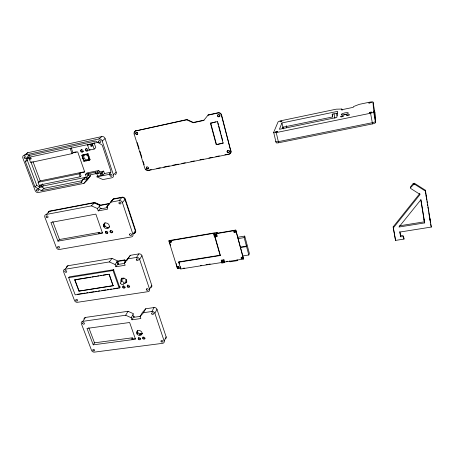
<?xml version="1.0" encoding="UTF-8"?>
<svg xmlns="http://www.w3.org/2000/svg" width="454" height="454" viewBox="0 0 454 454"><rect width="100%" height="100%" fill="white"/><g stroke="black" fill="none" stroke-linecap="round" stroke-linejoin="round"><path stroke-width="0.68" d="M341.794 109.034L341.72 109.743L353.36 107.314L353.394 106.611L359.239 104.358L370.044 102.093A2.957 0.664 -12.3 0 1 373.023 102.161L374.845 112.314L375.56 122.467A3.099 0.777 -11.9 0 1 372.513 123.891L278.62 142.766A2.923 0.743 -13.9 0 1 276.072 142.494L273.671 132.364L278.018 122.03A2.798 0.636 -14 0 1 281.06 120.724L336.181 109.187L341.794 109.034L342.055 110.35M282.36 127.33L332.669 116.939L332.39 114.062M248.826 254.978L249.365 253.394L247.124 245.018L246.573 246.567L248.826 254.978L242.811 255.937M224.582 262.054L223.936 259.762L221.473 260.153L221.234 260.727L221.887 263.019L224.35 262.628L224.582 262.054L243.44 259.075L243.565 258.712L235.779 230.053L214.197 233.725M240.404 247.084L246.448 246.096L246.999 244.553L244.734 236.091L237.363 237.317M229.662 260.908L229.917 261.827L237.346 260.653L237.516 260.199M246.448 246.096L244.167 237.601L244.734 236.091M282.416 128.499L282.916 127.211L281.928 122.955L337.572 111.372L336.794 117.444L279.409 129.276L281.928 122.955M243.44 259.075L235.779 230.053M224.35 262.628L223.697 260.335L223.936 259.762M221.887 263.019L222.125 262.446L180.788 268.978L178.689 262.225L178.882 261.862L220.309 255.193L215.151 237.079M178.689 262.225L220.156 255.551L220.309 255.193M180.953 268.093L177.491 268.637L168.837 240.955L214.447 233.191L213.777 234.599L214.453 236.965L216.95 236.545L217.199 236.006L216.524 233.64L235.637 230.394M82.123 181.731L81.13 182.65L41.308 190.652L34.964 186.804L25.441 161.635L28.188 155.711L29.118 155.058M25.441 161.635L27.314 160.302L29.782 154.996M216.95 236.545L216.274 234.173L216.524 233.64M216.683 233.299L217.091 232.431L169.047 240.609L168.837 240.955M164.155 341.011L166.13 336.84L156.976 309.322A2.389 1.986 27 0 0 154.031 307.557L145.751 308.748L142.363 312.5L140.127 316.466L140.848 318.549L131.932 319.798L131.206 317.726L125.667 315.235L82.742 321.353A2.355 1.878 31.3 0 0 81.374 323.691L91.583 350.437A2.31 1.822 29.3 0 0 94.443 352.122L162.6 343.332A2.366 1.935 24.9 0 0 164.155 341.011L154.876 313.283A2.412 1.998 27 0 0 151.903 311.495L143.543 312.687L140.127 316.466M81.13 182.65L82.634 179.739L85.102 177.469L84.506 178.626M180.788 268.978L180.352 266.589M154.876 313.283L156.976 309.322M177.491 268.637L176.214 263.575M89.937 174.784L90.357 175.999L86.93 180.567L83.911 183.393L38.352 192.524A2.605 2.156 43.7 0 1 35.185 190.606L22.893 158.191A2.673 2.219 47.1 0 1 24.261 155.223L27.927 152.703L101.832 136.563A2.701 2.366 47.5 0 1 105.101 138.583L116.15 172.072L113.421 174.841A2.656 2.321 42.3 0 1 111.826 177.798L102.927 179.58L96.889 176.861L109.38 174.336L110.975 171.362L102.246 145.138L95.641 141.063L28.188 155.711M140.967 333.911L140.581 334.632L139.259 334.814M151.903 311.495L154.031 307.557M94.086 342.884L132.25 337.816L131.564 339.053L135.315 338.553M143.543 312.687L145.751 308.748M230.825 151.142L221.58 114.89A2.815 2.673 45.3 0 0 218.158 112.74L208.204 114.907L203.744 120.452L193.132 122.745L186.708 119.822L135.854 130.894A2.758 2.48 47.1 0 0 134.146 134.061L144.917 168.457A2.684 2.401 41 0 0 148.191 170.471L228.856 154.303A2.747 2.588 33.4 0 0 230.825 151.142L221.37 115.174A2.815 2.679 45.3 0 0 217.948 113.023L207.977 115.191L208.204 114.907M228.856 154.303L229.049 153.968A2.741 2.588 33.4 0 0 229.718 153.753M149.553 289.136L151.755 285.333L141.966 255.755A2.497 2.134 31.9 0 0 138.896 253.894L130.326 255.324L124.362 263.008L125.134 265.25L115.901 266.753L115.123 264.523L109.357 261.93L64.967 269.279A2.463 2.009 35.7 0 0 63.588 271.827L74.513 300.525A2.412 1.947 33.1 0 0 77.486 302.302L147.97 291.667A2.474 2.077 28.8 0 0 149.553 289.136L139.622 259.308A2.52 2.145 31.8 0 0 136.512 257.429L127.858 258.859L124.362 263.008M131.932 319.798L133.635 316.858L132.914 314.792M131.206 317.726L133.516 313.759L128.039 311.296L85.494 317.425A2.332 1.867 31.4 0 0 83.996 318.952M125.667 315.235L128.039 311.296M93.229 344.841L135.519 339.251L129.623 322.505L86.998 328.407L93.229 344.841L94.511 342.827L88.814 327.765M215.735 121.899L210.452 123.278L216.223 144.661L223.328 142.925M125.088 282.785L125.52 282.127L126.887 281.911M139.622 259.308L141.966 255.755M119.856 287.717L113.545 269.721L69.468 276.827L68.69 277.683L75.199 294.862L119.186 288.08L119.97 286.9M136.512 257.429L138.896 253.894M121.439 280.589L121.876 279.936L121.422 278.625M113.114 285.81L109.249 274.188L74.7 279.931L78.911 291.127L113.114 285.81L109.079 274.415M127.858 258.859L130.326 255.324M82.742 321.353L85.494 317.425M118.698 264.574L117.626 261.47L124.515 260.335L124.827 259.892L125.588 262.117M68.69 277.683L113.018 270.505L113.835 269.37M115.901 266.753L117.802 264.103L118.715 263.95L118.398 264.398L124.402 263.411M115.123 264.523L117.705 260.954L111.996 258.383L68.015 265.726L64.967 269.279M117.626 261.47L117.944 261.027L124.827 259.892M210.452 123.278L217.636 121.496M221.37 115.174L221.58 114.89M132.903 234.207L135.644 230.479L125.304 199.13A2.576 2.247 38.7 0 0 122.149 197.195L113.404 198.869L106.832 206.752L107.643 209.129L98.229 210.9L97.406 208.528L91.475 205.861L46.223 214.47A2.554 2.111 41 0 0 44.85 217.216L56.387 247.629A2.497 2.049 37.9 0 0 59.451 249.473L131.308 236.937A2.554 2.196 34.5 0 0 132.903 234.207L122.387 202.535A2.61 2.264 38.5 0 0 119.186 200.583L110.35 202.263M109.357 261.93L111.996 258.383M83.911 183.393L87.367 178.785L90.357 175.999M78.911 291.127L113.279 285.572M113.404 198.869L110.884 202.041L113.074 199.244L121.82 197.569A2.582 2.247 38.7 0 1 124.986 199.505L135.343 230.887A2.525 2.179 34.6 0 1 134.066 233.526M403.725 237.601A1.402 1.237 -5 0 0 402.409 236.682L400.683 236.795L399.843 232.056L431.3 227.057L425.375 190.226L414.389 183.251L413.219 183.456L410.28 187.19L410.632 187.752M425.619 191.225L414.587 184.222L413.412 184.432C413.673 185.181 408.64 188.467 411.057 188.699L420.092 194.426L393.3 227.948L395.548 240.404L403.986 239.088L403.833 237.953M393.3 227.948L393.187 226.841L419.871 193.415M203.744 120.452L203.977 120.162L193.376 122.449L186.969 119.533L135.854 130.894M74.7 279.931L76.261 279.482M107.859 227.993L108.336 227.42L106.945 227.675M193.132 122.745L193.376 122.449M99.693 233.611L99.267 232.414L98.433 233.401L102.388 232.698M104.108 225.717L104.59 225.15M122.387 202.535L125.304 199.13M148.191 170.471L151.267 169.563M119.186 200.583L122.149 197.195M186.708 119.822L186.969 119.533M106.832 206.752L109.919 203.335L100.595 205.106L94.727 202.45L49.957 211.025A2.525 2.094 41.1 0 0 48.51 212.251M98.229 210.9L100.317 208.619L101.248 208.443L100.902 208.823L107.706 207.54M97.406 208.528L100.595 205.106M91.475 205.861L94.727 202.45M57.964 241.136L102.53 233.203L95.856 214.106L50.922 222.443L57.964 241.136L59.514 239.519L52.76 221.546M109.38 174.336L110.282 173.434M96.889 176.861L97.655 176.124L102.91 175.062L104.471 173.542L110.986 172.219M95.862 173.865L96.231 173.519L87.31 175.602L88.155 178.047L86.737 178.331L85.38 174.421L95.726 172.043L95.357 172.384L95.862 173.865L102.076 172.599L103.648 171.09L104.471 173.542M99.364 171.964L97.769 173.473L97.27 171.998L98.864 170.494L99.364 171.964L103.648 171.09M134.146 134.061L134.475 133.76M46.223 214.47L49.957 211.025M85.38 174.421L87.043 172.912L98.864 170.494M38.142 188.728L39.918 187.269L42.182 186.81L41.382 184.676L80.148 176.788L81.067 175.959L80.046 173.042L84.739 172.077L77.713 151.863L72.98 152.873L72.021 153.639L30.611 162.498L28.681 157.362L98.473 142.261M27.314 160.302L36.763 185.351L39.918 187.269L38.057 182.321L79.121 173.865L80.046 173.042M89.569 160.148L90.096 159.694L88.053 153.724L82.344 154.939L81.805 155.387L83.865 161.346L89.569 160.148L87.526 154.173L88.053 153.724M86.714 160.75L87.247 160.29M88.547 157.169L89.075 156.715M83.865 161.346L84.399 160.886M88.348 144.451L87.582 145.076L89.307 150.138L94.143 149.105L95.783 147.72L94.08 142.669M82.838 158.372L83.377 157.918L83.786 159.104M113.421 174.841L102.195 141.024L105.101 138.583M84.66 154.78L85.199 154.332M89.307 150.138L90.142 149.445M41.308 190.652L44.095 188.331L82.219 180.635M42.182 186.81L43.209 185.964L86.419 177.202M87.582 145.076L92.423 144.026L93.178 143.407M24.261 155.223L98.881 138.981L101.832 136.563M34.964 186.804L36.763 185.351M84.609 171.714L40.202 180.874L38.511 182.224L31.071 162.401L31.939 161.766M26.809 158.679L28.681 157.362M73.474 152.425L76.232 151.829M81.805 155.387L87.526 154.173M85.539 160.648L90.096 159.694M337.265 113.194L332.124 114.26L332.669 116.939M344.013 114.862L346.385 114.368M216.223 144.661L223.124 143.248L217.421 121.785M273.671 132.364A2.94 0.704 -14 0 0 276.225 132.585L370.572 113.228A3.116 0.743 -12.1 0 0 373.642 111.826L373.023 102.161M95.357 172.384L97.27 171.998M82.634 179.739L87.367 178.785M156.823 168.451L160.296 167.753M163.769 167.061L169.325 165.943M172.798 165.25L178.354 164.132M181.827 163.44L185.3 162.742M190.856 161.63L194.323 160.932M199.879 159.819L203.352 159.121M208.908 158.009L212.381 157.311M215.854 156.613L219.327 155.921M224.883 154.803L228.356 154.11M100.243 205.463L94.375 202.825L49.548 211.399A2.531 2.094 41.1 0 0 48.101 212.631M109.579 203.715L100.243 205.486L94.37 202.825M59.071 239.599L99.267 232.414M213.777 234.599L216.274 234.173M238.1 238.611L244.167 237.601M116.735 261.856L118.125 261.623M124.402 260.59L127.188 260.131M116.865 262.145L118.25 261.918M125.134 260.783L126.462 260.562M240.535 247.549L246.573 246.567M399.514 225.825L424.473 221.802L424.706 222.897L398.952 227.034L420.937 199.669L424.706 222.897M77.634 279.261L90.692 277.167M92.066 276.946L93.445 276.724M94.818 276.503L96.191 276.282M97.565 276.06L98.938 275.839M100.311 275.618L101.69 275.396M103.064 275.181L107.87 274.403M221.234 260.727L223.697 260.335M177.684 268.274L178.995 268.064M183.064 268.28L184.455 268.059M200.452 265.533L201.843 265.312M206.014 264.648L207.404 264.432M208.795 264.211L210.185 263.99M226.183 261.459L227.573 261.243M119.033 287.206L120.327 287.007M77.526 294.249L82.384 293.5M83.769 293.284L85.159 293.068M86.549 292.858L87.934 292.643M89.325 292.427L94.182 291.678M95.567 291.462L96.957 291.252M98.342 291.037L99.732 290.821M101.809 290.503L105.975 289.856M107.365 289.646L108.75 289.431M110.14 289.215L111.525 289.005M113.608 288.682L117.773 288.04M133.635 316.858L134.515 316.733L134.231 317.227L140.678 316.319M139.65 334.093L142.289 333.735M399.826 231.614L400.541 235.666L402.261 235.547A1.396 1.231 -5.1 0 1 403.572 236.466L403.986 239.088M41.473 186.736L44.095 188.331M74.887 279.704L79.092 290.895M42.415 183.836L43.209 185.964M33.063 161.794L40.202 180.874M132.25 337.816L132.891 339.615M71.147 147.635L72.98 152.873M70.177 148.384L72.021 153.639M79.121 173.865L80.148 176.788M113.018 270.505L119.186 288.08M137.903 333.049L137.477 331.834L137.085 332.549L137.511 333.769M104.204 224.038L104.976 226.257M117.03 261.884L117.802 264.103M103.722 224.599L104.494 226.83M99.505 206.264L100.317 208.619M88.127 173.593L88.632 175.062M87.747 173.939L88.258 175.409M96.816 173.666L97.655 176.124M124.515 260.335L125.156 262.202M92.423 144.026L94.143 149.105M102.076 172.599L102.91 175.062M169.421 241.817L170.551 245.438M137.21 142.516L139.111 148.577M139.951 151.273L141.852 157.334M143.112 161.374L144.168 164.74M178.882 261.862L179.512 263.887M214.895 237.084L220.156 255.551M221.473 260.153L221.796 261.3M217.091 232.431L217.443 233.662M426.522 197.728L426.544 198.023M237.09 259.733L237.346 260.653M210.679 122.983L216.433 144.338M217.988 122.835L218.522 124.844M218.879 126.184L220.837 133.55M221.194 134.889L222.613 140.246M430.216 221.149L430.159 220.633M425.25 190.413L425.721 192.405L425.375 190.226M276.225 132.585L278.62 142.766M430.693 224.412L431.3 227.057M283.256 127.024L283.693 128.919M286.281 125.673L286.718 127.585M414.389 183.251L414.587 184.222M334.002 113.755L334.921 118.324M336.635 113.222L337.157 115.844M413.219 183.456L413.412 184.432M393.187 226.841L395.548 240.404M370.572 113.228L372.513 123.891M373.642 111.826L375.56 122.467M426.374 197.195L426.085 195.243L426.437 197.144M424.24 220.548C423.559 216.933 424.927 224.503 424.246 220.871M430.057 219.974L429.762 218.414L429.978 219.946M420.79 199.732L424.382 221.893M425.58 192.496L425.909 194.584M426.13 195.969L426.351 197.359M426.573 198.75L426.794 200.135M427.01 201.525L427.231 202.915M427.452 204.306L427.674 205.69M427.895 207.081L428.116 208.471M428.338 209.862L428.553 211.246M428.775 212.637L429.989 220.275M430.21 221.666L430.432 223.05M400.541 235.666L400.683 236.795M166.13 336.84A2.344 1.924 25 0 1 165.387 338.894M145.025 338.19A1.197 0.976 26.5 0 1 143.038 337.004M142.176 333.412A2.883 2.349 27.1 0 1 138.856 333.452A2.883 2.349 27.1 0 1 137.409 330.563M140.615 338.769A1.197 0.97 26.8 0 1 138.635 337.589M374.221 111.996A2.94 0.704 -12.1 0 1 374.845 112.314M275.805 141.376A2.928 0.738 -13.9 0 0 278.353 141.642L372.297 122.716A3.099 0.777 -12 0 0 375.344 121.292L374.641 111.19A2.945 0.698 -12.1 0 0 374.238 110.907M148.492 170.125A2.679 2.401 41 0 1 147.817 170.176M147.476 170.137A2.679 2.401 41 0 1 147.141 170.051M146.494 169.756A2.679 2.401 41 0 1 146.205 169.552M145.938 169.308A2.679 2.401 41 0 1 145.706 169.041M231.012 150.813A2.741 2.588 33.4 0 1 230.025 153.577M219.963 115.815A1.146 1.09 45.3 0 1 218.323 116.411A1.146 1.09 45.3 0 1 218.096 114.646M219.674 114.726A1.146 1.09 45.3 0 1 219.963 115.242M229.31 150.87A1.118 1.05 33.4 0 1 228.981 152.26A1.118 1.05 33.4 0 1 227.511 151.982A1.118 1.05 33.4 0 1 227.585 150.546M228.912 150.456A1.118 1.05 33.4 0 1 229.139 150.637M148.725 167.94A1.09 0.976 41 0 1 147.227 168.462A1.09 0.976 41 0 1 146.937 166.834M134.384 132.369A2.752 2.474 47.1 0 1 136.177 130.593M137.778 134.009A1.118 1.004 47.1 0 1 136.285 133.924A1.118 1.004 47.1 0 1 136.206 132.415M137.477 132.318A1.118 1.004 47.1 0 1 137.704 132.5M135.644 230.479A2.52 2.179 34.6 0 1 134.651 233.004M134.367 233.112A2.52 2.179 34.6 0 1 134.066 233.186M66.5 267.684A2.44 1.998 35.8 0 1 68.015 265.726M151.755 285.333A2.446 2.06 28.9 0 1 151.012 287.558M129.731 286.548A1.254 1.044 30.6 0 1 127.659 285.299M127.761 285.05A1.254 1.044 30.6 0 1 127.937 284.84M121.297 281.957A3.019 2.525 31.3 0 1 122.563 278.274A3.019 2.525 31.3 0 1 126.53 280.657A3.019 2.525 31.3 0 1 123.885 283.512M126.762 281.565A3.008 2.52 31.3 0 1 124.782 282.15M122.205 280.6A3.008 2.52 31.3 0 1 122.035 277.956M125.173 287.251A1.249 1.044 30.9 0 1 123.204 285.753M216.325 235.246A0.789 0.704 25.1 0 1 215.026 234.451M223.555 261.373A0.777 0.681 22.4 0 1 222.437 260.857M235.598 231.336A0.794 0.715 22.3 0 1 234.627 232.147A0.794 0.715 22.3 0 1 234.287 230.91M235.234 230.865A0.794 0.715 22.3 0 1 235.399 230.995M242.669 258.161A0.783 0.692 19.9 0 1 241.522 258.269A0.783 0.692 19.9 0 1 241.466 257.214M242.402 257.18A0.783 0.692 19.9 0 1 242.68 257.458M171.237 241.261A0.772 0.675 30.1 0 1 170.749 242.26A0.772 0.675 30.1 0 1 169.858 241.38A0.772 0.675 30.1 0 1 170.954 240.983M179.052 267.491A0.76 0.658 27.4 0 1 177.809 267.083A0.76 0.658 27.4 0 1 178.689 266.333M112.83 231.705A1.294 1.101 36.2 0 1 111.185 231.994A1.294 1.101 36.2 0 1 110.623 230.365M109.601 226.801A3.11 2.656 37.1 0 1 105.442 226.467A3.11 2.656 37.1 0 1 105.146 222.483M107.763 232.919A1.294 1.101 36.5 0 1 105.975 231.194M116.15 172.072A2.628 2.298 42.5 0 1 115.163 174.801M98.881 138.981A2.73 2.389 47.2 0 1 102.195 141.024M26.463 154.048A2.645 2.202 47.3 0 1 27.927 152.703M41.496 185.328A0.687 0.568 44.1 0 1 41.081 185.011M31.11 158.213A0.698 0.585 47 0 1 30.872 157.742M101.917 173.661A0.698 0.607 43.1 0 1 101.253 173.139M92.31 145.728A0.715 0.619 47 0 1 91.77 145.047M83.388 151.454A1.356 1.169 46.6 0 1 81.612 151.347A1.356 1.169 46.6 0 1 81.459 149.553M87.906 150.626A1.356 1.175 46.6 0 1 86.056 149.899A1.356 1.175 46.6 0 1 86.754 148.231M88.326 150.189A1.356 1.175 46.6 0 1 88.15 150.439M88.513 159.547A3.24 2.803 45.7 0 1 84.558 158.52A3.24 2.803 45.7 0 1 84.484 154.559M126.178 279.306A1.754 1.47 31.3 0 1 125.508 280.969M122.903 279.403A1.754 1.47 31.3 0 1 124.05 278.024M371.253 102.53L368.898 103.024L371.253 102.53M281.866 121.224C279.437 122.773 279.403 120.736 281.866 121.224M92.957 350.471A0.942 0.743 29.3 0 0 94.506 350.641A0.942 0.743 29.3 0 0 93.626 349.37A0.942 0.743 29.3 0 0 92.957 350.471M82.656 323.509A0.959 0.766 31.3 0 0 84.206 324.031A0.959 0.766 31.3 0 0 83.672 322.624A0.959 0.766 31.3 0 0 82.656 323.509M161.125 341.624A0.965 0.789 25 0 0 162.748 341.794A0.965 0.789 25 0 0 161.891 340.483A0.965 0.789 25 0 0 161.125 341.624M151.806 313.941A0.982 0.812 27 0 0 153.452 314.106A0.982 0.812 27 0 0 152.572 312.755A0.982 0.812 27 0 0 151.806 313.941M138.374 339.149A1.197 0.97 26.8 0 0 140.377 339.359A1.197 0.97 26.8 0 0 139.287 337.731A1.197 0.97 26.8 0 0 138.374 339.149M142.783 338.565A1.203 0.976 26.5 0 0 144.786 338.78A1.203 0.976 26.5 0 0 143.708 337.146A1.203 0.976 26.5 0 0 142.783 338.565M136.972 333.934A2.889 2.355 27.1 0 0 141.796 334.445A2.889 2.355 27.1 0 0 139.185 330.501A2.889 2.355 27.1 0 0 136.972 333.934M275.867 132.171A1.197 0.289 -14 0 0 277.712 131.535A1.197 0.289 -14 0 0 276.094 131.609A1.197 0.289 -14 0 0 275.867 132.171M369.931 112.859A1.266 0.301 -12.1 0 0 371.781 112.212A1.266 0.301 -12.1 0 0 369.902 112.331A1.266 0.301 -12.1 0 0 369.931 112.859M341.232 116.854A1.538 0.363 -12.7 0 0 343.519 116.054A1.538 0.363 -12.7 0 0 341.294 116.196A1.538 0.363 -12.7 0 0 341.232 116.854M347.265 115.611A1.544 0.363 -12.6 0 0 349.552 114.811A1.544 0.363 -12.6 0 0 347.304 114.953A1.544 0.363 -12.6 0 0 347.265 115.611M342.946 114.936A3.66 0.857 -12.7 0 0 348.36 113.046A3.66 0.857 -12.7 0 0 343.054 113.392A3.66 0.857 -12.7 0 0 342.946 114.936M227.102 151.891A1.118 1.056 33.4 0 0 228.935 152.482A1.118 1.056 33.4 0 0 228.453 150.66A1.118 1.056 33.4 0 0 227.102 151.891M217.591 115.991A1.146 1.09 45.2 0 0 219.458 116.587A1.146 1.09 45.2 0 0 218.959 114.697A1.146 1.09 45.2 0 0 217.591 115.991M146.409 168.15A1.09 0.976 41 0 0 148.174 168.723A1.09 0.976 41 0 0 147.629 166.981A1.09 0.976 41 0 0 146.409 168.15M135.61 133.453A1.124 1.01 47.1 0 0 137.244 134.469A1.124 1.01 47.1 0 0 137.153 132.619A1.124 1.01 47.1 0 0 135.61 133.453M75.818 300.327A0.982 0.794 33.1 0 0 77.401 300.86A0.982 0.794 33.1 0 0 76.851 299.402A0.982 0.794 33.1 0 0 75.818 300.327M64.916 271.611A1.004 0.817 35.7 0 0 66.528 272.145A1.004 0.817 35.7 0 0 65.955 270.635A1.004 0.817 35.7 0 0 64.916 271.611M146.421 289.845A1.004 0.846 28.8 0 0 148.1 290.004A1.004 0.846 28.8 0 0 147.198 288.608A1.004 0.846 28.8 0 0 146.421 289.845M136.336 259.847A1.027 0.874 31.8 0 0 138.005 260.403A1.027 0.874 31.8 0 0 137.483 258.831A1.027 0.874 31.8 0 0 136.336 259.847M122.807 287.558A1.254 1.044 30.9 0 0 124.884 287.751A1.254 1.044 30.9 0 0 123.743 286.009A1.254 1.044 30.9 0 0 122.807 287.558M127.37 286.854A1.254 1.05 30.6 0 0 129.452 287.047A1.254 1.05 30.6 0 0 128.312 285.305A1.254 1.05 30.6 0 0 127.37 286.854M241.199 258.411A0.783 0.692 19.9 0 0 242.538 258.525A0.783 0.692 19.9 0 0 241.886 257.418A0.783 0.692 19.9 0 0 241.199 258.411M234.014 232.113A0.794 0.715 22.3 0 0 235.371 232.221A0.794 0.715 22.3 0 0 234.707 231.08A0.794 0.715 22.3 0 0 234.014 232.113M222.131 261.969A0.777 0.687 22.4 0 0 223.453 262.083A0.777 0.687 22.4 0 0 222.795 260.982A0.777 0.687 22.4 0 0 222.131 261.969M214.691 235.876A0.789 0.704 25 0 0 216.036 235.984A0.789 0.704 25 0 0 215.361 234.854A0.789 0.704 25 0 0 214.691 235.876M177.69 267.616A0.76 0.658 27.4 0 0 178.972 267.729A0.76 0.658 27.4 0 0 178.303 266.657A0.76 0.658 27.4 0 0 177.69 267.616M169.756 242.198A0.772 0.675 30.1 0 0 171.056 242.305A0.772 0.675 30.1 0 0 170.375 241.205A0.772 0.675 30.1 0 0 169.756 242.198M57.72 247.396A1.016 0.834 37.9 0 0 59.343 247.935A1.016 0.834 37.9 0 0 58.759 246.391A1.016 0.834 37.9 0 0 57.72 247.396M46.195 216.955A1.039 0.857 41 0 0 47.852 217.506A1.039 0.857 41 0 0 47.244 215.9A1.039 0.857 41 0 0 46.195 216.955M129.594 234.786A1.039 0.891 34.5 0 0 131.28 235.342A1.039 0.891 34.5 0 0 130.741 233.736A1.039 0.891 34.5 0 0 129.594 234.786M119.033 203.171A1.061 0.919 38.5 0 0 120.747 203.732A1.061 0.919 38.5 0 0 120.191 202.064A1.061 0.919 38.5 0 0 119.033 203.171M105.402 232.686A1.294 1.101 36.4 0 0 107.496 233.379A1.294 1.101 36.4 0 0 106.803 231.381A1.294 1.101 36.4 0 0 105.402 232.686M110.055 231.858A1.294 1.107 36.2 0 0 112.149 232.55A1.294 1.107 36.2 0 0 111.463 230.547A1.294 1.107 36.2 0 0 110.055 231.858M103.586 226.313A3.121 2.662 37.1 0 0 108.62 227.982A3.121 2.662 37.1 0 0 106.957 223.147A3.121 2.662 37.1 0 0 103.586 226.313M24.21 157.629A1.09 0.902 47.1 0 0 25.793 158.594A1.09 0.902 47.1 0 0 25.583 156.857A1.09 0.902 47.1 0 0 24.21 157.629M36.541 190.328A1.061 0.88 43.7 0 0 38.215 190.879A1.061 0.88 43.7 0 0 37.597 189.233A1.061 0.88 43.7 0 0 36.541 190.328M98.705 141.489A1.112 0.97 47.2 0 0 100.323 142.494A1.112 0.97 47.2 0 0 100.192 140.678A1.112 0.97 47.2 0 0 98.705 141.489M110.033 175.522A1.078 0.942 42.3 0 0 111.769 176.09A1.078 0.942 42.3 0 0 111.202 174.376A1.078 0.942 42.3 0 0 110.033 175.522M90.823 145.825A0.715 0.624 46.9 0 0 91.867 146.472A0.715 0.624 46.9 0 0 91.776 145.303A0.715 0.624 46.9 0 0 90.823 145.825M100.351 174.001A0.698 0.607 43 0 0 101.475 174.364A0.698 0.607 43 0 0 101.1 173.258A0.698 0.607 43 0 0 100.351 174.001M39.89 185.567A0.687 0.573 44.1 0 0 40.894 186.18A0.687 0.573 44.1 0 0 40.769 185.09A0.687 0.573 44.1 0 0 39.89 185.567M29.743 158.542A0.704 0.585 46.9 0 0 30.764 159.167A0.704 0.585 46.9 0 0 30.634 158.043A0.704 0.585 46.9 0 0 29.743 158.542M80.585 150.898A1.362 1.175 46.6 0 0 82.566 152.118A1.362 1.175 46.6 0 0 82.384 149.911A1.362 1.175 46.6 0 0 80.585 150.898M85.346 149.877A1.362 1.18 46.5 0 0 87.333 151.097A1.362 1.18 46.5 0 0 87.151 148.889A1.362 1.18 46.5 0 0 85.346 149.877M82.668 157.566A3.252 2.809 45.6 0 0 87.418 160.495A3.252 2.809 45.6 0 0 86.986 155.228A3.252 2.809 45.6 0 0 82.668 157.566M120.628 283.33A1.771 1.476 31.3 0 0 123.511 284.289A1.771 1.476 31.3 0 0 122.58 281.616A1.771 1.476 31.3 0 0 120.628 283.33"/></g></svg>
